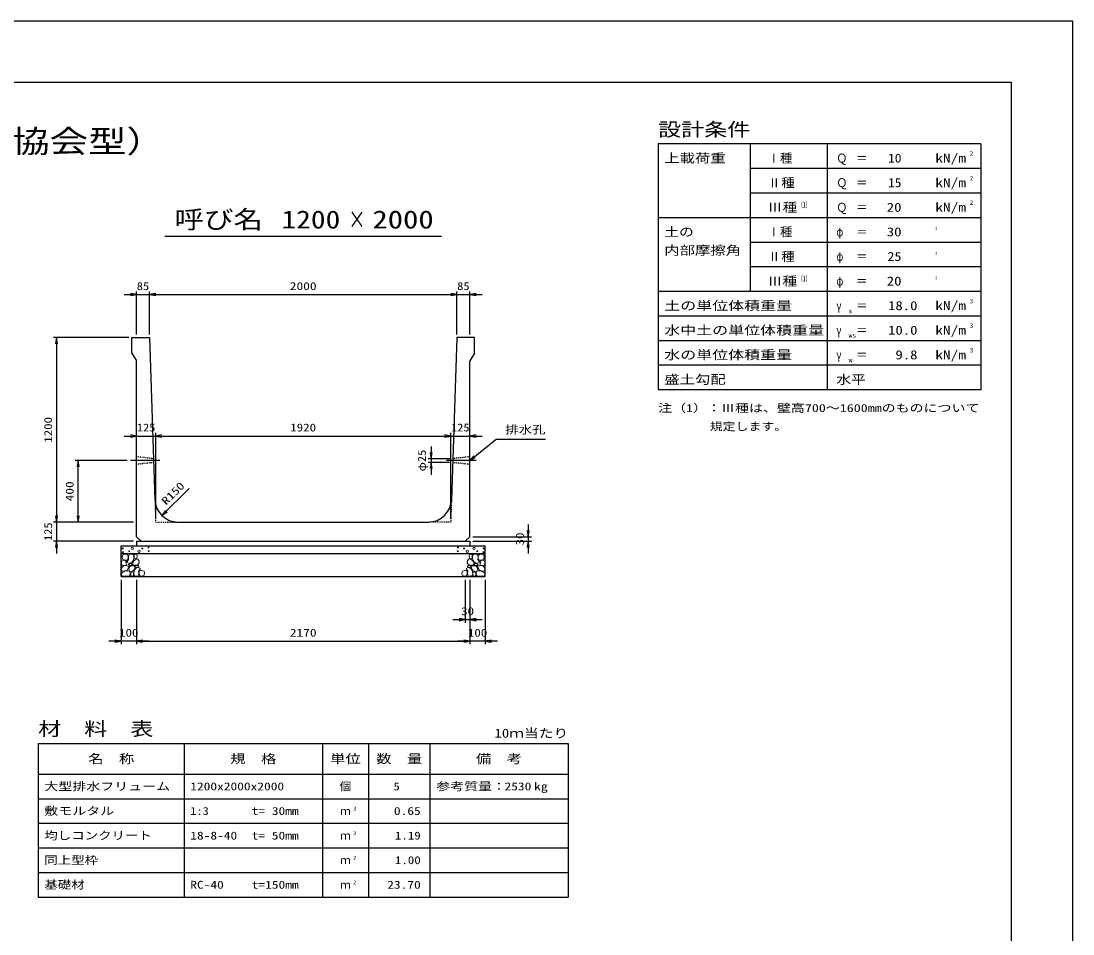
# Model space of a CAD drawing. Units: millimetres at full size. Extents: x 0 to 16820, y 0 to 11880.
# Drawn here: x 9974 to 16820, y 5940 to 11880 of the extents above; entities that cross this region are included whole.
import ezdxf
from ezdxf.enums import TextEntityAlignment as Align

# ---------------------------------------------------------------- set-up
doc = ezdxf.new("R2010")
doc.units = ezdxf.units.MM
doc.linetypes.add('CHAIN', pattern=[18.5, 12, -1.5, 3.5, -1.5])
doc.linetypes.add('DASHED_SPACED', pattern=[12, 6, -6])
for name, color, linetype, lineweight in [('0_2', 7, 'Continuous', 25), ('D-BMK', 2, 'CHAIN', 25), ('D-DCR-HCHn', 4, 'Continuous', 9), ('D-MTR-FRAM', 7, 'Continuous', 25), ('D-MTR-LINE', 7, 'Continuous', 25), ('D-STR-DIM', 7, 'Continuous', 25), ('D-STR-STRn', 1, 'Continuous', 25), ('D-TTL', 2, 'Continuous', 25), ('D-TTL-FRAM', 2, 'Continuous', 25), ('D-TTL-LINE', 7, 'Continuous', 25), ('D-TTL-TXT', 7, 'Continuous', 25)]:
    doc.layers.add(name, color=color, linetype=linetype, lineweight=lineweight)
for name, color, linetype in [('D-DOC', 7, 'Continuous'), ('D-MTR', 7, 'Continuous'), ('D-MTR-TXT', 7, 'Continuous')]:
    doc.layers.add(name, color=color, linetype=linetype)
doc.styles.add('ＭＳ ゴシック', font='')
doc.styles.get('ＭＳ ゴシック').set_extended_font_data('MS Gothic')

# ---------------------------------------------------------------- blocks, each defined once
blk = doc.blocks.new('open_arrow')
at = {"color": 0, "linetype": 'Continuous', "lineweight": -2}
blk.add_lwpolyline([(7.5, 1.25), (0, 0), (7.5, -1.25)], dxfattribs=at)

msp = doc.modelspace()

# ---------------------------------------------------------------- linework, layer by layer
at = {"layer": '0_2'}
msp.add_lwpolyline([(12895, 9020), (13065, 9160), (13105, 9160), (13387.944, 9160)], dxfattribs=at)
at = {"layer": 'D-BMK'}
for p, q in [((10876.667, 9020), (10685, 9020)), ((12935, 9020), (12743.333, 9020))]:
    msp.add_line(p, q, dxfattribs=at)
at = {"layer": 'D-DCR-HCHn'}
for points in [[(10630.46, 8365.356), (10625.26, 8349.753), (10632.194, 8339.352), (10649.53, 8337.618), (10661.366, 8342.699), (10656.464, 8354.954), (10659.932, 8361.889), (10652.997, 8368.823), (10642.596, 8372.29)], [(10663.399, 8408.696), (10647.796, 8412.163), (10633.928, 8405.228), (10632.194, 8389.626), (10635.661, 8377.491), (10652.997, 8372.29), (10665.132, 8372.29), (10670.333, 8380.958), (10670.333, 8400.028)], [(10677.267, 8410.429), (10672.067, 8394.827), (10673.8, 8377.491), (10661.665, 8358.421), (10677.267, 8349.753), (10694.603, 8358.421), (10705.005, 8372.29), (10708.472, 8394.827), (10705.005, 8406.962), (10694.603, 8412.163)], [(10706.739, 8368.823), (10698.071, 8348.02), (10705.005, 8339.352), (10725.808, 8339.352), (10734.476, 8342.819), (10743.144, 8354.954), (10743.144, 8365.356), (10734.476, 8379.224), (10724.074, 8380.958)], [(10710.206, 8406.962), (10710.206, 8386.159), (10718.874, 8380.958), (10727.542, 8386.159), (10729.275, 8398.294), (10727.542, 8408.696), (10715.407, 8412.163)], [(12913.261, 8368.823), (12921.929, 8348.02), (12914.995, 8339.352), (12894.192, 8339.352), (12885.524, 8342.819), (12876.856, 8354.954), (12876.856, 8365.356), (12885.524, 8379.224), (12895.926, 8380.958)], [(12909.794, 8406.962), (12909.794, 8386.159), (12901.126, 8380.958), (12892.458, 8386.159), (12890.725, 8398.294), (12892.458, 8408.696), (12904.593, 8412.163)], [(12942.733, 8410.429), (12947.933, 8394.827), (12946.2, 8377.491), (12958.335, 8358.421), (12942.733, 8349.753), (12925.397, 8358.421), (12914.995, 8372.29), (12911.528, 8394.827), (12914.995, 8406.962), (12925.397, 8412.163)], [(12956.601, 8408.696), (12972.204, 8412.163), (12986.072, 8405.228), (12987.806, 8389.626), (12984.339, 8377.491), (12967.003, 8372.29), (12954.868, 8372.29), (12949.667, 8380.958), (12949.667, 8400.028)], [(12989.54, 8365.356), (12994.74, 8349.753), (12987.806, 8339.352), (12970.47, 8337.618), (12958.634, 8342.699), (12963.536, 8354.954), (12960.068, 8361.889), (12967.003, 8368.823), (12977.404, 8372.29)], [(10663.366, 8307.757), (10676.208, 8327.019), (10674.603, 8331.834), (10656.946, 8336.65), (10640.894, 8335.045), (10629.658, 8325.414), (10628.052, 8314.177), (10629.658, 8302.941), (10642.499, 8299.731)], [(10669.787, 8267.627), (10681.023, 8272.443), (10684.234, 8288.494), (10677.813, 8299.731), (10666.577, 8302.941), (10652.13, 8301.336), (10636.078, 8294.915), (10628.052, 8285.284), (10628.052, 8274.048), (10632.868, 8267.627), (10652.13, 8269.232)], [(10680.735, 8349.753), (10672.067, 8342.819), (10675.534, 8337.618), (10687.669, 8337.618), (10692.87, 8339.352), (10696.337, 8346.286), (10691.136, 8351.487)], [(10708.311, 8307.757), (10716.337, 8327.019), (10709.916, 8335.045), (10690.654, 8335.045), (10682.628, 8331.834), (10674.603, 8320.598), (10674.603, 8310.967), (10682.628, 8298.125), (10692.259, 8296.52)], [(10705.101, 8272.443), (10705.101, 8291.705), (10697.075, 8296.52), (10689.049, 8291.705), (10687.444, 8280.469), (10689.049, 8270.837), (10700.285, 8267.627)], [(10735.599, 8269.232), (10740.415, 8283.679), (10738.81, 8299.731), (10750.046, 8317.388), (10735.599, 8325.414), (10719.548, 8317.388), (10709.916, 8304.546), (10706.706, 8283.679), (10709.916, 8272.443), (10719.548, 8267.627)], [(10732.389, 8325.414), (10740.415, 8331.834), (10737.204, 8336.65), (10725.968, 8336.65), (10721.153, 8335.045), (10717.942, 8328.624), (10722.758, 8323.808)], [(10748.441, 8270.837), (10762.887, 8267.627), (10775.729, 8274.048), (10777.334, 8288.494), (10774.124, 8299.731), (10758.072, 8304.546), (10746.836, 8304.546), (10742.02, 8296.52), (10742.02, 8278.863)], [(12871.559, 8270.837), (12857.113, 8267.627), (12844.271, 8274.048), (12842.666, 8288.494), (12845.876, 8299.731), (12861.928, 8304.546), (12873.164, 8304.546), (12877.98, 8296.52), (12877.98, 8278.863)], [(12884.401, 8269.232), (12879.585, 8283.679), (12881.19, 8299.731), (12869.954, 8317.388), (12884.401, 8325.414), (12900.452, 8317.388), (12910.084, 8304.546), (12913.294, 8283.679), (12910.084, 8272.443), (12900.452, 8267.627)], [(12887.611, 8325.414), (12879.585, 8331.834), (12882.796, 8336.65), (12894.032, 8336.65), (12898.847, 8335.045), (12902.058, 8328.624), (12897.242, 8323.808)], [(12911.689, 8307.757), (12903.663, 8327.019), (12910.084, 8335.045), (12929.346, 8335.045), (12937.372, 8331.834), (12945.397, 8320.598), (12945.397, 8310.967), (12937.372, 8298.125), (12927.741, 8296.52)], [(12914.899, 8272.443), (12914.899, 8291.705), (12922.925, 8296.52), (12930.951, 8291.705), (12932.556, 8280.469), (12930.951, 8270.837), (12919.715, 8267.627)], [(12939.265, 8349.753), (12947.933, 8342.819), (12944.466, 8337.618), (12932.331, 8337.618), (12927.13, 8339.352), (12923.663, 8346.286), (12928.864, 8351.487)], [(12950.213, 8267.627), (12938.977, 8272.443), (12935.766, 8288.494), (12942.187, 8299.731), (12953.423, 8302.941), (12967.87, 8301.336), (12983.922, 8294.915), (12991.948, 8285.284), (12991.948, 8274.048), (12987.132, 8267.627), (12967.87, 8269.232)], [(12956.634, 8307.757), (12943.792, 8327.019), (12945.397, 8331.834), (12963.054, 8336.65), (12979.106, 8335.045), (12990.342, 8325.414), (12991.948, 8314.177), (12990.342, 8302.941), (12977.501, 8299.731)]]:
    msp.add_lwpolyline(points, close=True, dxfattribs=at)
for centre, radius in [((10635.727, 8448.955), 3), ((10636.869, 8423.91), 3), ((10677.292, 8430.752), 3), ((10698.336, 8448.955), 7.5), ((10741.664, 8429.961), 7.5), ((10762.708, 8448.164), 3), ((10803.131, 8455.006), 3), ((10804.273, 8429.961), 3), ((12815.727, 8429.961), 3), ((12816.869, 8455.006), 3), ((12857.292, 8448.164), 3), ((12878.336, 8429.961), 7.5), ((12921.664, 8448.955), 7.5), ((12942.708, 8430.752), 3), ((12983.131, 8423.91), 3), ((12984.273, 8448.955), 3)]:
    msp.add_circle(centre, radius, dxfattribs=at)
at = {"layer": 'D-MTR-FRAM'}
for p, q in [((10085, 7180), (13535, 7180)), ((10085, 7180), (10085, 6180)), ((13535, 7180), (13535, 6180)), ((10085, 6180), (13535, 6180))]:
    msp.add_line(p, q, dxfattribs=at)
at = {"layer": 'D-MTR-LINE'}
for p, q in [((11035, 7180), (11035, 6180)), ((11935, 7180), (11935, 6180)), ((12235, 7180), (12235, 6180)), ((12635, 7180), (12635, 6180)), ((10085, 6980), (13535, 6980)), ((10085, 6820), (13535, 6820)), ((10085, 6660), (13535, 6660)), ((10085, 6500), (13535, 6500)), ((10085, 6340), (13535, 6340))]:
    msp.add_line(p, q, dxfattribs=at)
at = {"layer": 'D-STR-DIM'}
for p, q in [((10645, 10100), (10890, 10100)), ((10725, 9840), (10725, 10120)), ((10810, 9840), (10810, 10120)), ((10810, 9840), (10810, 10120)), ((10810, 10100), (12810, 10100)), ((12730, 10100), (12975, 10100)), ((12810, 9840), (12810, 10120)), ((12810, 9840), (12810, 10120)), ((12895, 9840), (12895, 10120)), ((10675, 9820), (10185, 9820)), ((10205, 9820), (10205, 8620)), ((10645, 9180), (10930, 9180)), ((10850, 8640), (10850, 9200)), ((10850, 8640), (10850, 9200)), ((10850, 9180), (12770, 9180)), ((12690, 9180), (12975, 9180)), ((12770, 8640), (12770, 9200)), ((12770, 8640), (12770, 9200)), ((12643.333, 9112.5), (12643.333, 8927.5)), ((10665, 9020), (10325, 9020)), ((10345, 8620), (10345, 9020)), ((12763.75, 9032.5), (12623.333, 9032.5)), ((12762.917, 9007.5), (12623.333, 9007.5)), ((10890.799, 8662.182), (11067.576, 8838.958)), ((10205, 8700), (10205, 8415)), ((10705, 8620), (10185, 8620)), ((10705, 8620), (10185, 8620)), ((10705, 8620), (10325, 8620)), ((13275, 8605), (13275, 8415)), ((10705, 8495), (10185, 8495)), ((12915, 8525), (13295, 8525)), ((12915, 8495), (13295, 8495)), ((10625, 8245), (10625, 7825)), ((10725, 8245), (10725, 7825)), ((10725, 8245), (10725, 7825)), ((12865, 8245), (12865, 7965)), ((12895, 8245), (12895, 7825)), ((12895, 8245), (12895, 7825)), ((12895, 8245), (12895, 7965)), ((12995, 8245), (12995, 7825)), ((12785, 7985), (12975, 7985)), ((10805, 7845), (10545, 7845)), ((10725, 7845), (12895, 7845)), ((13075, 7845), (12815, 7845))]:
    msp.add_line(p, q, dxfattribs=at)
at = {"layer": 'D-STR-STRn'}
for p, q in [((10695, 9820), (10810, 9820)), ((10695, 9720), (10695, 9820)), ((10810, 9820), (10845.167, 8765.003)), ((12810, 9820), (12774.833, 8765.003)), ((12925, 9820), (12810, 9820)), ((12925, 9720), (12925, 9820)), ((10695, 9720), (10725, 9670)), ((10725, 8525), (10725, 9670)), ((12925, 9720), (12895, 9670)), ((12895, 8525), (12895, 9670)), ((10995.083, 8620), (12624.917, 8620)), ((10725, 8525), (10755, 8495)), ((10725, 8495), (12895, 8495)), ((10725, 8495), (10725, 8465)), ((12895, 8525), (12865, 8495)), ((12895, 8495), (12895, 8465)), ((10625, 8265), (10625, 8465)), ((10625, 8465), (12995, 8465)), ((12995, 8265), (12995, 8465)), ((10625, 8415), (12995, 8415)), ((10625, 8265), (12995, 8265))]:
    msp.add_line(p, q, dxfattribs=at)
at = {"layer": 'D-STR-STRn', "color": 2, "linetype": 'DASHED_SPACED'}
for p, q in [((10836.25, 9032.5), (10725, 9045)), ((12895, 9045), (12783.75, 9032.5)), ((10837.083, 9007.5), (10725, 8995)), ((12895, 8995), (12782.917, 9007.5)), ((10845.167, 8765.003), (10850, 8620)), ((12774.833, 8765.003), (12770, 8620)), ((10850, 8620), (10995.083, 8620)), ((12770, 8620), (12624.917, 8620))]:
    msp.add_line(p, q, dxfattribs=at)
at = {"layer": 'D-STR-STRn'}
for centre, start, end in [((10995.083, 8770), 181.90915, 270), ((12624.917, 8770), 270, 358.09085)]:
    msp.add_arc(centre, 150, start, end, dxfattribs=at)
at = {"layer": 'D-TTL'}
for points in [[(0, 0), (16820, 0), (16820, 11880), (0, 11880)], [(400, 400), (16420, 400), (16420, 11480), (400, 11480)]]:
    msp.add_lwpolyline(points, close=True, dxfattribs=at)
at = {"layer": 'D-TTL-FRAM'}
for p, q in [((16220, 11080), (14120, 11080)), ((14120, 11080), (14120, 9480)), ((16220, 11080), (16220, 9480)), ((16220, 9480), (14120, 9480))]:
    msp.add_line(p, q, dxfattribs=at)
at = {"layer": 'D-TTL-LINE'}
for p, q in [((14720, 11080), (14720, 10120)), ((15220, 11080), (15220, 9480)), ((16220, 10920), (14720, 10920)), ((16220, 10760), (14720, 10760)), ((16220, 10600), (14120, 10600)), ((16220, 10440), (14720, 10440)), ((16220, 10280), (14720, 10280)), ((16220, 10120), (14120, 10120)), ((16220, 9960), (14120, 9960)), ((16220, 9800), (14120, 9800)), ((16220, 9640), (14120, 9640))]:
    msp.add_line(p, q, dxfattribs=at)
at = {"layer": 'D-TTL-TXT'}
msp.add_line((10910, 10480), (12710, 10480), dxfattribs=at)

# ---------------------------------------------------------------- block references
at = {"layer": '0_2', "xscale": 5.33, "yscale": 5.33, "rotation": 39.5}
msp.add_blockref('open_arrow', (12895, 9020), dxfattribs=at)
at = {"layer": 'D-STR-DIM', "xscale": 5.33, "yscale": 5.33}
for p, rotation in [((10725, 10100), 180), ((12810, 10100), 180), ((12810, 10100), 180), ((10205, 9820), 270), ((10725, 9180), 180), ((12770, 9180), 180), ((12770, 9180), 180), ((12643.333, 9032.5), 90), ((10345, 9020), 270), ((12643.333, 9007.5), 270), ((10890.799, 8662.182), 45), ((10205, 8620), 90), ((10205, 8620), 90), ((10345, 8620), 90), ((13275, 8525), 90), ((10205, 8495), 270), ((13275, 8495), 270), ((12865, 7985), 180), ((10625, 7845), 180), ((12895, 7845), 180), ((12895, 7845), 180)]:
    msp.add_blockref('open_arrow', p, dxfattribs=dict(at, rotation=rotation))
for p in [(10810, 10100), (10810, 10100), (12895, 10100), (10850, 9180), (10850, 9180), (12895, 9180), (12895, 7985), (10725, 7845), (10725, 7845), (12995, 7845)]:
    msp.add_blockref('open_arrow', p, dxfattribs=at)

# ---------------------------------------------------------------- texts
at = {"layer": '0_2', "style": 'ＭＳ ゴシック', "width": 1.25}
msp.add_text('排水孔', height=51.32, dxfattribs=at).set_placement((13125, 9180), align=Align.BOTTOM_LEFT)
at = {"layer": 'D-DOC', "style": 'ＭＳ ゴシック'}
for s, width, p in [('注（1）：Ⅲ種は、壁高700～1600mmのものについて', 1.3, (14120, 9320.667)), ('\u3000\u3000\u3000\u3000規定します。', 1.2, (14120, 9200.667))]:
    msp.add_text(s, height=51.32, dxfattribs=dict(at, width=width)).set_placement(p, align=Align.BOTTOM_LEFT)
at = {"layer": 'D-MTR', "style": 'ＭＳ ゴシック', "width": 1.25}
msp.add_text('材\u3000料\u3000表', height=87.98, dxfattribs=at).set_placement((10085, 7204), align=Align.BOTTOM_LEFT)
at = {"layer": 'D-MTR', "style": 'ＭＳ ゴシック', "width": 1.2}
msp.add_text('10ｍ当たり', height=58.65, dxfattribs=at).set_placement((13535, 7199.333), align=Align.BOTTOM_RIGHT)
at = {"layer": 'D-MTR-TXT', "style": 'ＭＳ ゴシック'}
for s, height, width, p in [('名\u3000称', 58.65, 1.25, (10560, 7080)), ('規\u3000格', 58.65, 1.25, (11485, 7080)), ('単位', 58.65, 1.25, (12085, 7080)), ('数\u3000量', 58.65, 1.25, (12435, 7080)), ('備\u3000考', 58.65, 1.25, (13085, 7080)), ('個', 51.32, 1.1, (12085, 6900))]:
    msp.add_text(s, height=height, dxfattribs=dict(at, width=width)).set_placement(p, align=Align.MIDDLE_CENTER)
for s, width, p in [('大型排水フリューム', 1.3, (10125, 6900)), ('1200x2000x2000', 1.25, (11075, 6900)), ('参考質量：    kg', 1.3, (12675, 6900)), ('敷モルタル', 1.3, (10125, 6740)), ('1:3', 1.15, (11075, 6740)), ('t= 30mm', 1.25, (11475, 6740)), ('均しコンクリート', 1.25, (10125, 6580)), ('18-8-40', 1.25, (11075, 6580)), ('t= 50mm', 1.25, (11475, 6580)), ('同上型枠', 1.25, (10125, 6420)), ('基礎材', 1.25, (10125, 6260)), ('RC-40', 1.25, (11075, 6260)), ('t=150mm', 1.25, (11475, 6260))]:
    msp.add_text(s, height=51.32, dxfattribs=dict(at, width=width)).set_placement(p, align=Align.MIDDLE_LEFT)
for s, width, p in [('5', 1.15, (12438.553, 6900)), ('2530', 1.25, (13295, 6900)), ('0.65', 1.25, (12575, 6740)), ('1.19', 1.2, (12575, 6580)), ('1.00', 1.2, (12575, 6420)), ('23.70', 1.25, (12575, 6260))]:
    msp.add_text(s, height=51.32, dxfattribs=dict(at, width=width)).set_placement(p, align=Align.MIDDLE_RIGHT)
for p in [(12085, 6740), (12085, 6580), (12085, 6420), (12085, 6260)]:
    msp.add_text('ｍ', height=51.32, dxfattribs=at).set_placement(p, align=Align.MIDDLE_CENTER)
at = {"layer": 'D-MTR-TXT', "style": 'ＭＳ ゴシック', "width": 1.15}
for s, p in [('3', (12135, 6735.333)), ('3', (12135, 6575.333)), ('2', (12135, 6415.333)), ('2', (12135, 6255.333))]:
    msp.add_text(s, height=25.66, dxfattribs=at).set_placement(p, align=Align.BOTTOM_LEFT)
at = {"layer": 'D-STR-DIM', "style": 'ＭＳ ゴシック'}
for s, width, p in [('85', 1.15, (10767.5, 10155)), ('2000', 1.25, (11810, 10155)), ('85', 1.15, (12852.5, 10155)), ('125', 1.15, (10787.5, 9235)), ('1920', 1.2, (11810, 9235)), ('125', 1.15, (12832.5, 9235)), ('30', 1.2, (12880, 8040)), ('100', 1.2, (10675, 7900)), ('2170', 1.25, (11810, 7900)), ('100', 1.2, (12945, 7900))]:
    msp.add_text(s, height=51.32, dxfattribs=dict(at, width=width)).set_placement(p, align=Align.MIDDLE_CENTER)
for s, width, p in [('1200', 1.2, (10150, 9220)), ('φ25', 1.15, (12582.648, 9020)), ('400', 1.25, (10290, 8820)), ('125', 1.15, (10150, 8557.5)), ('30', 1.2, (13220, 8510))]:
    msp.add_text(s, height=51.32, rotation=90, dxfattribs=dict(at, width=width)).set_placement(p, align=Align.MIDDLE_CENTER)
at = {"layer": 'D-STR-DIM', "style": 'ＭＳ ゴシック', "width": 1.25}
msp.add_text('R150', height=51.32, rotation=45, dxfattribs=at).set_placement((10929.739, 8716.207), align=Align.BOTTOM_LEFT)
at = {"layer": 'D-TTL-TXT', "style": 'ＭＳ ゴシック'}
for s, height, width, p in [('設計条件', 87.98, 1.25, (14120, 11104)), ('上載荷重', 58.65, 1.25, (14160, 10941.333)), ('2', 29.33, 1.15, (16148, 10994.667)), ('Ｑ', 58.65, 0.9, (15280, 10941.333)), ('＝', 58.65, 0.95, (15408, 10941.333)), ('kN/m', 58.65, 1.25, (15924, 10941.333)), ('Ⅱ種', 58.65, 1.1, (14833.333, 10781.333)), ('Ｑ', 58.65, 0.9, (15280, 10781.333)), ('＝', 58.65, 0.95, (15408, 10781.333)), ('kN/m', 58.65, 1.25, (15924, 10781.333)), ('2', 29.33, 1.15, (16148, 10834.667)), ('Ⅲ種', 58.65, 1.2, (14833.333, 10621.333)), ('（1）', 36.66, 0.6, (15031.179, 10655.282)), ('Ｑ', 58.65, 0.9, (15280, 10621.333)), ('＝', 58.65, 0.95, (15408, 10621.333)), ('kN/m', 58.65, 1.25, (15924, 10621.333)), ('2', 29.33, 1.15, (16148, 10674.667)), ('土の', 58.65, 1.2, (14160, 10461.333)), ('φ', 58.65, 0.75, (15280, 10461.333)), ('＝', 58.65, 0.95, (15408, 10461.333)), ('°', 58.65, 0.3, (15924, 10461.333)), ('内部摩擦角', 58.65, 1.25, (14160, 10341.333)), ('Ⅱ種', 58.65, 1.1, (14833.333, 10301.333)), ('φ', 58.65, 0.75, (15280, 10301.333)), ('＝', 58.65, 0.95, (15408, 10301.333)), ('°', 58.65, 0.3, (15924, 10301.333)), ('Ⅲ種', 58.65, 1.2, (14833.333, 10141.333)), ('（1）', 36.66, 0.6, (15031.179, 10175.282)), ('φ', 58.65, 0.75, (15280, 10141.333)), ('＝', 58.65, 0.95, (15408, 10141.333)), ('°', 58.65, 0.3, (15924, 10141.333)), ('土の単位体積重量', 58.65, 1.3, (14160, 9981.333)), ('3', 29.33, 1.15, (16148, 10034.667)), ('γ', 58.65, 0.75, (15280, 9981.333)), ('s', 29.33, 1.15, (15360, 9970.667)), ('＝', 58.65, 0.95, (15408, 9981.333)), ('kN/m', 58.65, 1.25, (15924, 9981.333)), ('水中土の単位体積重量', 58.65, 1.3, (14160, 9821.333)), ('γ', 58.65, 0.75, (15280, 9821.333)), ('＝', 58.65, 0.95, (15408, 9821.333)), ('kN/m', 58.65, 1.25, (15924, 9821.333)), ('3', 29.33, 1.15, (16148, 9874.667)), ('ws', 29.33, 1.2, (15360, 9810.667)), ('水の単位体積重量', 58.65, 1.3, (14160, 9661.333)), ('γ', 58.65, 0.75, (15280, 9661.333)), ('kN/m', 58.65, 1.25, (15924, 9661.333)), ('3', 29.33, 1.15, (16148, 9714.667)), ('w', 29.33, 1.25, (15360, 9650.667)), ('＝', 58.65, 0.95, (15408, 9661.333)), ('盛土勾配', 58.65, 1.25, (14160, 9501.333)), ('水平', 58.65, 1.2, (15280, 9501.333))]:
    msp.add_text(s, height=height, dxfattribs=dict(at, width=width)).set_placement(p, align=Align.BOTTOM_LEFT)
for s, height, width, p in [('大型排水フリューム（農業土木事業協会型）', 146.6, 1.25, (8410, 10980)), ('呼び名', 117.3, 1.2, (11260, 10495)), ('1200', 117.3, 1.2, (11860, 10495)), ('×', 117.3, 0.7, (12160, 10495)), ('2000', 117.3, 1.25, (12460, 10495))]:
    msp.add_text(s, height=height, dxfattribs=dict(at, width=width)).set_placement(p, align=Align.BOTTOM_CENTER)
for p in [(14833.333, 10941.333), (14833.333, 10461.333)]:
    msp.add_text('Ⅰ種', height=58.65, dxfattribs=at).set_placement(p, align=Align.BOTTOM_LEFT)
for s, width, p in [('10', 1.1, (15704, 10941.333)), ('15', 1.1, (15704, 10781.333)), ('20', 1.2, (15704, 10621.333)), ('30', 1.2, (15704, 10461.333)), ('25', 1.15, (15704, 10301.333)), ('20', 1.2, (15704, 10141.333)), ('18.0', 1.2, (15808, 9981.333)), ('10.0', 1.2, (15808, 9821.333)), ('9.8', 1.2, (15808, 9661.333))]:
    msp.add_text(s, height=58.65, dxfattribs=dict(at, width=width)).set_placement(p, align=Align.BOTTOM_RIGHT)

doc.saveas('drawing.dxf')
